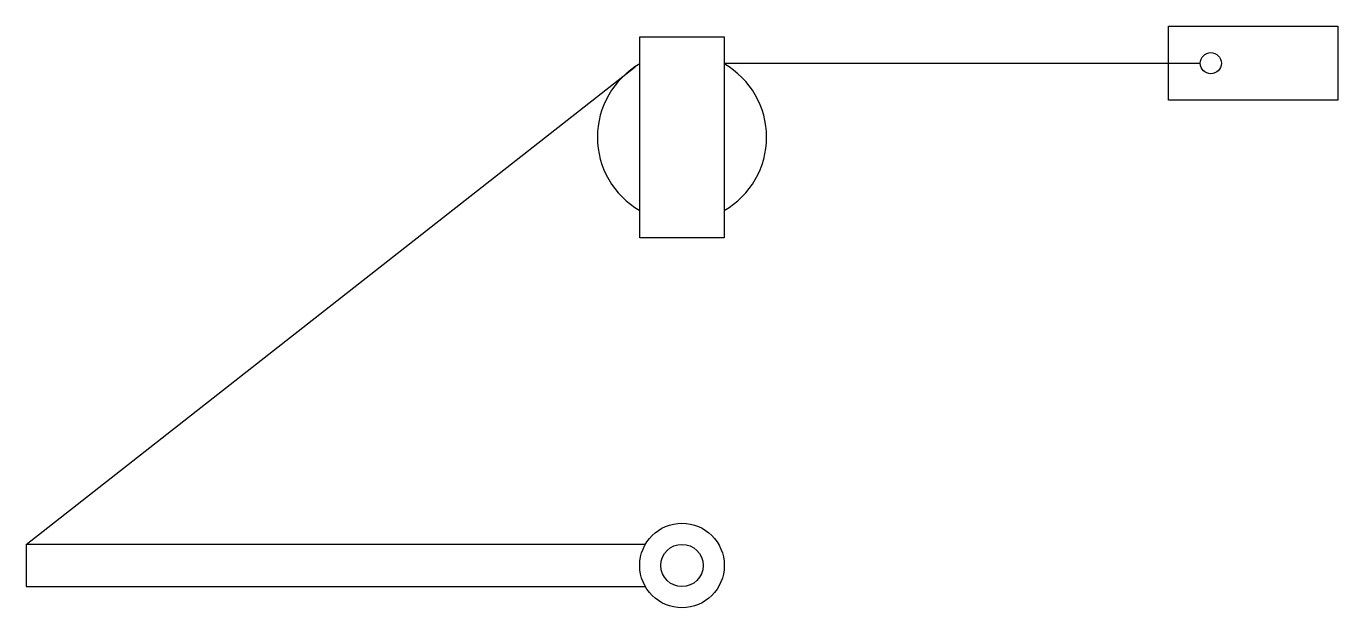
# Model space of a CAD drawing. Header units: inches. Extents: x 12 to 43, y 11.5 to 25.2.
import ezdxf

# ---------------------------------------------------------------- set-up
doc = ezdxf.new("R2010")
doc.units = ezdxf.units.IN
doc.header["$MEASUREMENT"] = 0

msp = doc.modelspace()

# ---------------------------------------------------------------- linework, layer by layer
for p, q in [((12, 13), (26.39, 24.289)), ((28.5, 24.375), (39.75, 24.375))]:
    msp.add_line(p, q)
for points in [[(39, 25.25), (43, 25.25), (43, 23.5), (39, 23.5)], [(26.5, 25), (28.5, 25), (28.5, 20.25), (26.5, 20.25)]]:
    msp.add_lwpolyline(points, close=True)
msp.add_lwpolyline([(26.634, 13), (12, 13), (12, 12), (26.634, 12)])
for centre, radius in [((40, 24.375), 0.25), ((27.5, 12.5), 1), ((27.5, 12.5), 0.5)]:
    msp.add_circle(centre, radius)
for start, end in [(120, 240), (300, 60)]:
    msp.add_arc((27.5, 22.625), 2, start, end)

doc.saveas('drawing.dxf')
